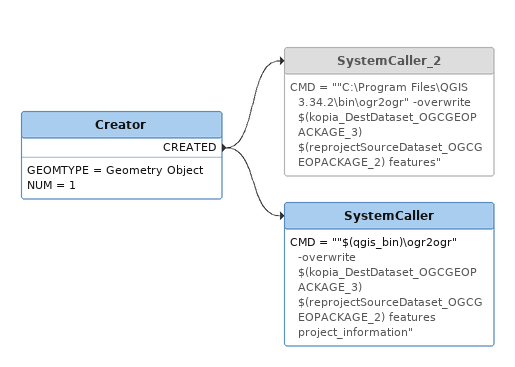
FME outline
Creator
    GEOMTYPE = Geometry Object
    NUM = 1
    CREATED -> SystemCaller
    CREATED -> SystemCaller_2
SystemCaller_2 [off]
    CMD = ""C:\Program Files\QGIS 3.34.2\bin\ogr2ogr" -overwrite $(kopia_DestDataset_OGCGEOPACKAGE_3) $(reprojectSourceDataset_OGCGEOPACKAGE_2) features"
SystemCaller
    CMD = ""$(qgis_bin)\ogr2ogr" -overwrite $(kopia_DestDataset_OGCGEOPACKAGE_3) $(reprojectSourceDataset_OGCGEOPACKAGE_2) features project_information"
